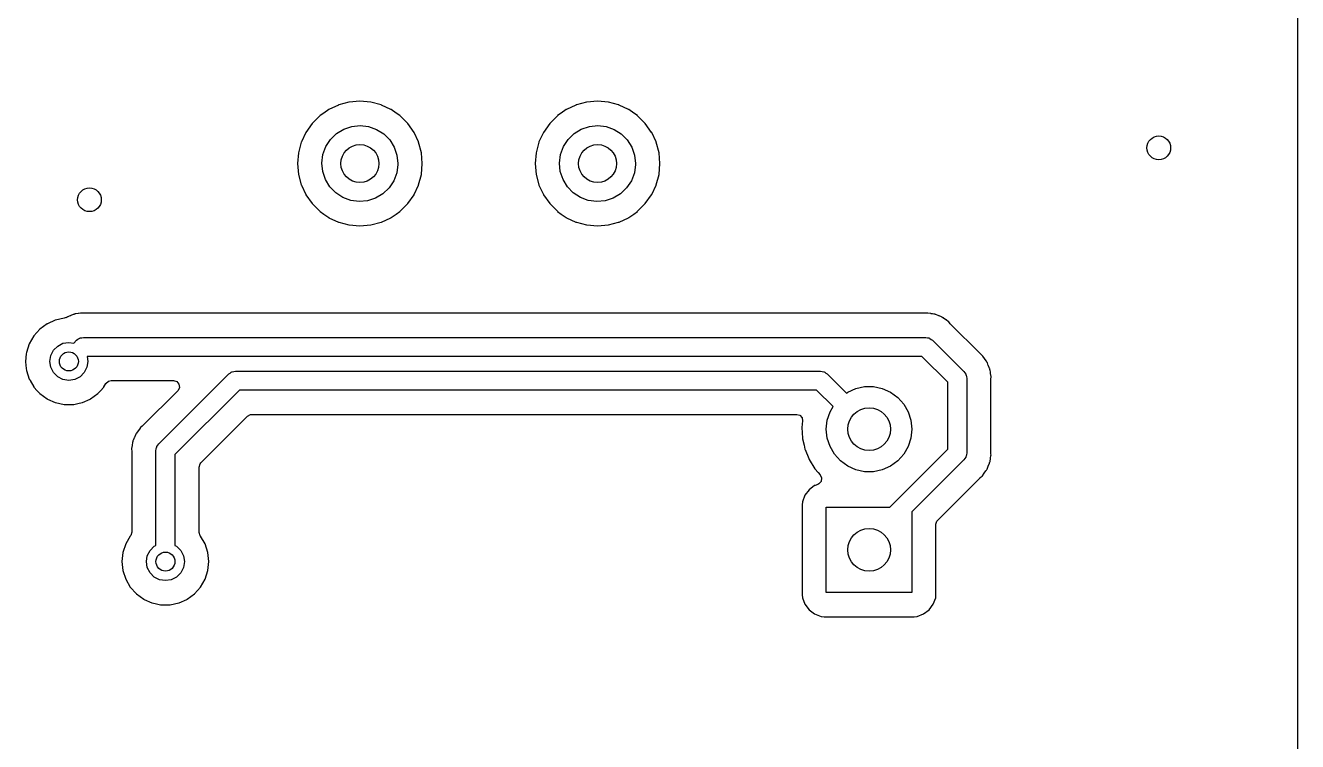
# Model space of a CAD drawing. Extents: x 83 to 134, y -229 to -45.
# Drawn here: x 107.34 to 134.11, y -208.51 to -193.43 of the extents above; entities that cross this region are included whole.
import ezdxf

# ---------------------------------------------------------------- set-up
doc = ezdxf.new("R2010")
doc.units = 0
doc.layers.add('BLACK', color=7, linetype='CONTINUOUS')

msp = doc.modelspace()

# ---------------------------------------------------------------- linework, layer by layer
at = {"layer": 'BLACK', "linetype": 'CONTINUOUS'}
for p, q in [((134.112, -45.0845), (134.112, -229.236)), ((113.926, -195.11), (113.728, -195.202)), ((113.931, -195.108), (113.926, -195.11)), ((113.926, -195.11), (113.926, -195.11)), ((113.936, -195.106), (113.931, -195.108)), ((114.147, -195.05), (113.936, -195.106)), ((113.936, -195.106), (113.936, -195.106)), ((114.152, -195.048), (114.147, -195.05)), ((114.147, -195.05), (114.147, -195.05)), ((114.38, -195.029), (114.152, -195.048)), ((114.608, -195.048), (114.38, -195.029)), ((114.613, -195.05), (114.608, -195.048)), ((114.824, -195.106), (114.613, -195.05)), ((114.613, -195.05), (114.613, -195.05)), ((114.829, -195.108), (114.824, -195.106)), ((114.824, -195.106), (114.824, -195.106)), ((114.834, -195.11), (114.829, -195.108)), ((115.032, -195.202), (114.834, -195.11)), ((114.834, -195.11), (114.834, -195.11)), ((118.926, -195.11), (118.728, -195.202)), ((118.931, -195.108), (118.926, -195.11)), ((118.926, -195.11), (118.926, -195.11)), ((118.936, -195.106), (118.931, -195.108)), ((119.147, -195.05), (118.936, -195.106)), ((118.936, -195.106), (118.936, -195.106)), ((119.152, -195.048), (119.147, -195.05)), ((119.147, -195.05), (119.147, -195.05)), ((119.38, -195.029), (119.152, -195.048)), ((119.608, -195.048), (119.38, -195.029)), ((119.613, -195.05), (119.608, -195.048)), ((119.824, -195.106), (119.613, -195.05)), ((119.613, -195.05), (119.613, -195.05)), ((119.829, -195.108), (119.824, -195.106)), ((119.824, -195.106), (119.824, -195.106)), ((119.834, -195.11), (119.829, -195.108)), ((120.032, -195.202), (119.834, -195.11)), ((119.834, -195.11), (119.834, -195.11)), ((113.536, -195.336), (113.374, -195.498)), ((113.54, -195.333), (113.536, -195.336)), ((113.618, -195.278), (113.54, -195.333)), ((113.54, -195.333), (113.54, -195.333)), ((113.723, -195.204), (113.618, -195.278)), ((113.728, -195.202), (113.723, -195.204)), ((113.728, -195.202), (113.728, -195.202)), ((115.037, -195.204), (115.032, -195.202)), ((115.032, -195.202), (115.032, -195.202)), ((115.142, -195.278), (115.037, -195.204)), ((115.22, -195.333), (115.142, -195.278)), ((115.224, -195.336), (115.22, -195.333)), ((115.22, -195.333), (115.22, -195.333)), ((115.386, -195.498), (115.224, -195.336)), ((118.536, -195.336), (118.374, -195.498)), ((118.54, -195.333), (118.536, -195.336)), ((118.618, -195.278), (118.54, -195.333)), ((118.54, -195.333), (118.54, -195.333)), ((118.723, -195.204), (118.618, -195.278)), ((118.728, -195.202), (118.723, -195.204)), ((118.728, -195.202), (118.728, -195.202)), ((120.037, -195.204), (120.032, -195.202)), ((120.032, -195.202), (120.032, -195.202)), ((120.142, -195.278), (120.037, -195.204)), ((120.22, -195.333), (120.142, -195.278)), ((120.224, -195.336), (120.22, -195.333)), ((120.22, -195.333), (120.22, -195.333)), ((120.386, -195.498), (120.224, -195.336)), ((113.24, -195.69), (113.148, -195.888)), ((113.242, -195.685), (113.24, -195.69)), ((113.24, -195.69), (113.24, -195.69)), ((113.374, -195.498), (113.242, -195.685)), ((113.887, -195.712), (114.039, -195.618)), ((114.039, -195.618), (114.208, -195.561)), ((114.208, -195.561), (114.386, -195.542)), ((114.386, -195.542), (114.563, -195.563)), ((114.563, -195.563), (114.731, -195.623)), ((114.731, -195.623), (114.881, -195.719)), ((115.518, -195.685), (115.386, -195.498)), ((115.52, -195.69), (115.518, -195.685)), ((115.612, -195.888), (115.52, -195.69)), ((115.52, -195.69), (115.52, -195.69)), ((118.24, -195.69), (118.148, -195.888)), ((118.242, -195.685), (118.24, -195.69)), ((118.24, -195.69), (118.24, -195.69)), ((118.374, -195.498), (118.242, -195.685)), ((118.887, -195.712), (119.039, -195.618)), ((119.039, -195.618), (119.208, -195.561)), ((119.208, -195.561), (119.386, -195.542)), ((119.386, -195.542), (119.563, -195.563)), ((119.563, -195.563), (119.731, -195.623)), ((119.731, -195.623), (119.881, -195.719)), ((120.518, -195.685), (120.386, -195.498)), ((120.52, -195.69), (120.518, -195.685)), ((120.612, -195.888), (120.52, -195.69)), ((120.52, -195.69), (120.52, -195.69)), ((113.146, -195.893), (113.086, -196.114)), ((113.148, -195.888), (113.146, -195.893)), ((113.663, -195.986), (113.76, -195.836)), ((113.76, -195.836), (113.887, -195.712)), ((114.881, -195.719), (115.007, -195.845)), ((115.007, -195.845), (115.101, -195.996)), ((115.614, -195.893), (115.612, -195.888)), ((115.674, -196.114), (115.614, -195.893)), ((118.146, -195.893), (118.086, -196.114)), ((118.148, -195.888), (118.146, -195.893)), ((118.663, -195.986), (118.76, -195.836)), ((118.76, -195.836), (118.887, -195.712)), ((119.881, -195.719), (120.007, -195.845)), ((120.007, -195.845), (120.101, -195.996)), ((120.614, -195.893), (120.612, -195.888)), ((120.674, -196.114), (120.614, -195.893)), ((113.086, -196.114), (113.067, -196.342)), ((113.58, -196.331), (113.602, -196.154)), ((113.602, -196.154), (113.663, -195.986)), ((115.101, -195.996), (115.16, -196.165)), ((115.16, -196.165), (115.18, -196.342)), ((115.693, -196.342), (115.674, -196.114)), ((118.086, -196.114), (118.067, -196.342)), ((118.58, -196.331), (118.602, -196.154)), ((118.602, -196.154), (118.663, -195.986)), ((120.101, -195.996), (120.16, -196.165)), ((120.16, -196.165), (120.18, -196.342)), ((120.693, -196.342), (120.674, -196.114)), ((113.067, -196.342), (113.086, -196.57)), ((113.597, -196.508), (113.58, -196.331)), ((115.18, -196.364), (115.155, -196.541)), ((115.18, -196.342), (115.18, -196.364)), ((115.674, -196.57), (115.693, -196.342)), ((118.067, -196.342), (118.086, -196.57)), ((118.597, -196.508), (118.58, -196.331)), ((120.18, -196.364), (120.155, -196.541)), ((120.18, -196.342), (120.18, -196.364)), ((120.674, -196.57), (120.693, -196.342)), ((113.086, -196.57), (113.146, -196.791)), ((113.654, -196.678), (113.597, -196.508)), ((113.746, -196.83), (113.654, -196.678)), ((115.092, -196.708), (114.993, -196.856)), ((115.155, -196.541), (115.092, -196.708)), ((115.614, -196.791), (115.674, -196.57)), ((118.086, -196.57), (118.146, -196.791)), ((118.654, -196.678), (118.597, -196.508)), ((118.746, -196.83), (118.654, -196.678)), ((120.092, -196.708), (119.993, -196.856)), ((120.155, -196.541), (120.092, -196.708)), ((120.614, -196.791), (120.674, -196.57)), ((113.146, -196.791), (113.148, -196.796)), ((113.148, -196.796), (113.148, -196.796)), ((113.148, -196.796), (113.24, -196.994)), ((113.24, -196.994), (113.24, -196.994)), ((113.24, -196.994), (113.242, -196.999)), ((113.242, -196.999), (113.374, -197.186)), ((113.87, -196.958), (113.746, -196.83)), ((114.019, -197.056), (113.87, -196.958)), ((114.864, -196.979), (114.71, -197.071)), ((114.993, -196.856), (114.864, -196.979)), ((115.386, -197.186), (115.518, -196.999)), ((115.518, -196.999), (115.52, -196.994)), ((115.52, -196.994), (115.612, -196.796)), ((115.52, -196.994), (115.52, -196.994)), ((115.612, -196.796), (115.614, -196.791)), ((115.612, -196.796), (115.612, -196.796)), ((118.146, -196.791), (118.148, -196.796)), ((118.148, -196.796), (118.148, -196.796)), ((118.148, -196.796), (118.24, -196.994)), ((118.24, -196.994), (118.24, -196.994)), ((118.24, -196.994), (118.242, -196.999)), ((118.242, -196.999), (118.374, -197.186)), ((118.87, -196.958), (118.746, -196.83)), ((119.019, -197.056), (118.87, -196.958)), ((119.864, -196.979), (119.71, -197.071)), ((119.993, -196.856), (119.864, -196.979)), ((120.386, -197.186), (120.518, -196.999)), ((120.518, -196.999), (120.52, -196.994)), ((120.52, -196.994), (120.612, -196.796)), ((120.52, -196.994), (120.52, -196.994)), ((120.612, -196.796), (120.614, -196.791)), ((120.612, -196.796), (120.612, -196.796)), ((113.374, -197.186), (113.536, -197.348)), ((114.186, -197.118), (114.019, -197.056)), ((114.363, -197.142), (114.186, -197.118)), ((114.541, -197.126), (114.363, -197.142)), ((114.71, -197.071), (114.541, -197.126)), ((115.224, -197.348), (115.386, -197.186)), ((118.374, -197.186), (118.536, -197.348)), ((119.186, -197.118), (119.019, -197.056)), ((119.363, -197.142), (119.186, -197.118)), ((119.541, -197.126), (119.363, -197.142)), ((119.71, -197.071), (119.541, -197.126)), ((120.224, -197.348), (120.386, -197.186)), ((113.536, -197.348), (113.54, -197.351)), ((113.54, -197.351), (113.54, -197.351)), ((113.54, -197.351), (113.618, -197.406)), ((113.618, -197.406), (113.723, -197.48)), ((113.723, -197.48), (113.728, -197.482)), ((113.728, -197.482), (113.728, -197.482)), ((113.728, -197.482), (113.926, -197.574)), ((114.834, -197.574), (115.032, -197.482)), ((115.032, -197.482), (115.037, -197.48)), ((115.032, -197.482), (115.032, -197.482)), ((115.037, -197.48), (115.142, -197.406)), ((115.142, -197.406), (115.22, -197.351)), ((115.22, -197.351), (115.224, -197.348)), ((115.22, -197.351), (115.22, -197.351)), ((118.536, -197.348), (118.54, -197.351)), ((118.54, -197.351), (118.54, -197.351)), ((118.54, -197.351), (118.618, -197.406)), ((118.618, -197.406), (118.723, -197.48)), ((118.723, -197.48), (118.728, -197.482)), ((118.728, -197.482), (118.728, -197.482)), ((118.728, -197.482), (118.926, -197.574)), ((119.834, -197.574), (120.032, -197.482)), ((120.032, -197.482), (120.037, -197.48)), ((120.032, -197.482), (120.032, -197.482)), ((120.037, -197.48), (120.142, -197.406)), ((120.142, -197.406), (120.22, -197.351)), ((120.22, -197.351), (120.224, -197.348)), ((120.22, -197.351), (120.22, -197.351)), ((113.926, -197.574), (113.931, -197.576)), ((113.931, -197.576), (113.936, -197.578)), ((113.936, -197.578), (113.936, -197.578)), ((113.936, -197.578), (114.147, -197.634)), ((114.147, -197.634), (114.147, -197.634)), ((114.147, -197.634), (114.152, -197.636)), ((114.152, -197.636), (114.38, -197.655)), ((114.38, -197.655), (114.608, -197.636)), ((114.608, -197.636), (114.613, -197.634)), ((114.613, -197.634), (114.824, -197.578)), ((114.613, -197.634), (114.613, -197.634)), ((114.824, -197.578), (114.829, -197.576)), ((114.824, -197.578), (114.824, -197.578)), ((114.829, -197.576), (114.834, -197.574)), ((118.926, -197.574), (118.931, -197.576)), ((118.931, -197.576), (118.936, -197.578)), ((118.936, -197.578), (118.936, -197.578)), ((118.936, -197.578), (119.147, -197.634)), ((119.147, -197.634), (119.147, -197.634)), ((119.147, -197.634), (119.152, -197.636)), ((119.152, -197.636), (119.38, -197.655)), ((119.38, -197.655), (119.608, -197.636)), ((119.608, -197.636), (119.613, -197.634)), ((119.613, -197.634), (119.824, -197.578)), ((119.613, -197.634), (119.613, -197.634)), ((119.824, -197.578), (119.829, -197.576)), ((119.824, -197.578), (119.824, -197.578)), ((119.829, -197.576), (119.834, -197.574)), ((107.966, -199.641), (107.804, -199.714)), ((107.973, -199.639), (107.966, -199.641)), ((107.966, -199.641), (107.966, -199.641)), ((108.159, -199.599), (107.973, -199.639)), ((108.196, -199.587), (108.159, -199.599)), ((108.159, -199.599), (108.159, -199.599)), ((108.159, -199.599), (108.159, -199.599)), ((108.159, -199.599), (108.159, -199.599)), ((108.203, -199.586), (108.196, -199.588)), ((108.196, -199.588), (108.196, -199.587)), ((108.22, -199.576), (108.203, -199.586)), ((108.223, -199.575), (108.22, -199.576)), ((108.229, -199.57), (108.223, -199.575)), ((108.281, -199.551), (108.229, -199.57)), ((108.289, -199.548), (108.281, -199.551)), ((108.295, -199.545), (108.289, -199.548)), ((108.346, -199.523), (108.295, -199.545)), ((108.353, -199.52), (108.346, -199.523)), ((108.346, -199.523), (108.346, -199.523)), ((108.361, -199.518), (108.353, -199.52)), ((108.363, -199.517), (108.361, -199.518)), ((108.38, -199.513), (108.363, -199.517)), ((108.382, -199.512), (108.38, -199.513)), ((108.389, -199.51), (108.382, -199.512)), ((108.453, -199.502), (108.389, -199.51)), ((108.459, -199.501), (108.453, -199.502)), ((108.498, -199.494), (108.459, -199.501)), ((108.515, -199.491), (108.498, -199.494)), ((108.522, -199.49), (108.515, -199.491)), ((108.515, -199.491), (108.515, -199.491)), ((108.53, -199.491), (108.522, -199.49)), ((108.58, -199.494), (108.53, -199.491)), ((108.53, -199.491), (108.53, -199.491)), ((108.589, -199.494), (108.58, -199.494)), ((126.264, -199.494), (108.589, -199.494)), ((126.271, -199.494), (126.264, -199.494)), ((126.326, -199.491), (126.271, -199.494)), ((126.334, -199.491), (126.326, -199.491)), ((126.326, -199.491), (126.326, -199.491)), ((126.396, -199.502), (126.334, -199.491)), ((126.403, -199.503), (126.396, -199.502)), ((126.429, -199.507), (126.403, -199.503)), ((126.459, -199.511), (126.429, -199.507)), ((126.466, -199.512), (126.459, -199.511)), ((126.459, -199.511), (126.459, -199.511)), ((126.473, -199.514), (126.466, -199.512)), ((126.476, -199.515), (126.473, -199.514)), ((126.492, -199.52), (126.476, -199.515)), ((126.495, -199.52), (126.492, -199.52)), ((126.502, -199.522), (126.495, -199.52)), ((126.56, -199.548), (126.502, -199.522)), ((126.567, -199.551), (126.56, -199.548)), ((126.619, -199.571), (126.567, -199.551)), ((126.626, -199.574), (126.619, -199.571)), ((126.619, -199.571), (126.619, -199.571)), ((126.632, -199.578), (126.626, -199.574)), ((126.635, -199.579), (126.632, -199.578)), ((126.649, -199.588), (126.635, -199.579)), ((126.652, -199.589), (126.649, -199.588)), ((126.659, -199.592), (126.652, -199.589)), ((126.664, -199.597), (126.659, -199.592)), ((126.709, -199.632), (126.664, -199.597)), ((126.714, -199.636), (126.709, -199.632)), ((126.766, -199.672), (126.714, -199.636)), ((126.771, -199.678), (126.766, -199.672)), ((126.804, -199.716), (126.771, -199.678)), ((126.771, -199.678), (126.771, -199.678)), ((107.516, -199.971), (107.42, -200.136)), ((107.644, -199.829), (107.516, -199.971)), ((107.798, -199.716), (107.644, -199.829)), ((107.804, -199.714), (107.798, -199.716)), ((107.804, -199.714), (107.804, -199.714)), ((126.81, -199.722), (126.804, -199.716)), ((127.433, -200.345), (126.81, -199.722)), ((107.42, -200.136), (107.361, -200.318)), ((107.931, -200.272), (108.02, -200.184)), ((108.02, -200.184), (108.131, -200.127)), ((108.131, -200.127), (108.255, -200.108)), ((108.255, -200.108), (108.356, -200.124)), ((108.356, -200.124), (108.418, -200.061)), ((108.418, -200.061), (108.447, -200.043)), ((108.447, -200.043), (108.473, -200.023)), ((108.473, -200.023), (108.484, -200.02)), ((108.484, -200.02), (108.494, -200.014)), ((108.494, -200.014), (108.527, -200.01)), ((108.527, -200.01), (108.56, -200.003)), ((108.56, -200.003), (126.289, -200.003)), ((126.289, -200.003), (126.322, -200.01)), ((126.322, -200.01), (126.355, -200.014)), ((126.355, -200.014), (126.365, -200.02)), ((126.365, -200.02), (126.376, -200.023)), ((126.376, -200.023), (126.402, -200.044)), ((126.402, -200.044), (126.43, -200.061)), ((126.43, -200.061), (127.091, -200.722)), ((107.358, -200.35), (107.341, -200.508)), ((107.341, -200.508), (107.342, -200.514)), ((107.342, -200.514), (107.357, -200.657)), ((107.361, -200.324), (107.358, -200.35)), ((107.361, -200.318), (107.361, -200.324)), ((107.361, -200.324), (107.361, -200.324)), ((107.855, -200.508), (107.874, -200.384)), ((107.874, -200.631), (107.855, -200.508)), ((107.874, -200.384), (107.931, -200.272)), ((108.655, -200.508), (108.635, -200.631)), ((108.642, -200.403), (108.639, -200.406)), ((108.639, -200.406), (108.655, -200.508)), ((126.206, -200.403), (108.642, -200.403)), ((126.749, -200.946), (126.206, -200.403)), ((127.438, -200.35), (127.433, -200.345)), ((127.485, -200.391), (127.438, -200.35)), ((127.489, -200.397), (127.485, -200.391)), ((127.521, -200.444), (127.489, -200.397)), ((127.489, -200.397), (127.489, -200.397)), ((127.525, -200.449), (127.521, -200.444)), ((127.559, -200.494), (127.525, -200.449)), ((127.564, -200.5), (127.559, -200.494)), ((127.559, -200.494), (127.559, -200.494)), ((127.567, -200.507), (127.564, -200.5)), ((127.568, -200.509), (127.567, -200.507)), ((127.576, -200.524), (127.568, -200.509)), ((107.357, -200.657), (107.361, -200.698)), ((107.361, -200.698), (107.42, -200.879)), ((107.931, -200.743), (107.874, -200.631)), ((108.02, -200.831), (107.931, -200.743)), ((108.578, -200.743), (108.49, -200.831)), ((108.635, -200.631), (108.578, -200.743)), ((110.145, -202.246), (111.619, -200.772)), ((111.619, -200.772), (111.647, -200.755)), ((111.647, -200.755), (111.673, -200.734)), ((111.673, -200.734), (111.684, -200.731)), ((111.684, -200.731), (111.694, -200.725)), ((111.694, -200.725), (111.727, -200.721)), ((111.727, -200.721), (111.76, -200.714)), ((111.76, -200.714), (124.074, -200.714)), ((124.074, -200.714), (124.107, -200.721)), ((124.107, -200.721), (124.14, -200.725)), ((124.14, -200.725), (124.15, -200.731)), ((124.15, -200.731), (124.161, -200.734)), ((124.161, -200.734), (124.187, -200.755)), ((124.187, -200.755), (124.215, -200.773)), ((124.215, -200.773), (124.618, -201.175)), ((127.091, -200.722), (127.109, -200.75)), ((127.109, -200.75), (127.129, -200.776)), ((127.129, -200.776), (127.132, -200.788)), ((127.577, -200.526), (127.576, -200.524)), ((127.582, -200.533), (127.577, -200.526)), ((127.584, -200.54), (127.582, -200.533)), ((127.604, -200.592), (127.584, -200.54)), ((127.584, -200.54), (127.584, -200.54)), ((127.607, -200.598), (127.604, -200.592)), ((127.632, -200.657), (127.607, -200.598)), ((127.634, -200.664), (127.632, -200.657)), ((127.635, -200.667), (127.634, -200.664)), ((127.639, -200.683), (127.635, -200.667)), ((127.64, -200.686), (127.639, -200.683)), ((127.642, -200.693), (127.64, -200.686)), ((127.648, -200.737), (127.642, -200.693)), ((127.65, -200.756), (127.648, -200.737)), ((127.651, -200.763), (127.65, -200.756)), ((127.662, -200.826), (127.651, -200.763)), ((107.42, -200.879), (107.424, -200.885)), ((107.424, -200.885), (107.424, -200.885)), ((107.424, -200.885), (107.439, -200.911)), ((107.439, -200.911), (107.516, -201.045)), ((107.516, -201.045), (107.52, -201.049)), ((107.52, -201.049), (107.52, -201.049)), ((107.52, -201.049), (107.589, -201.126)), ((108.131, -200.888), (108.02, -200.831)), ((108.255, -200.908), (108.131, -200.888)), ((108.378, -200.888), (108.255, -200.908)), ((108.49, -200.831), (108.378, -200.888)), ((108.92, -201.126), (108.989, -201.049)), ((108.989, -201.049), (108.994, -201.045)), ((108.989, -201.049), (108.989, -201.049)), ((108.994, -201.045), (109.034, -200.974)), ((109.034, -200.974), (109.086, -200.925)), ((109.086, -200.925), (109.144, -200.911)), ((109.144, -200.911), (110.457, -200.911)), ((110.457, -200.911), (110.525, -200.931)), ((110.525, -200.931), (110.571, -200.985)), ((110.571, -200.985), (110.581, -201.055)), ((124.817, -201.079), (125.001, -201.04)), ((125.001, -201.04), (125.189, -201.04)), ((125.189, -201.04), (125.373, -201.079)), ((126.749, -202.355), (126.749, -200.946)), ((127.132, -200.788), (127.138, -200.797)), ((127.138, -200.797), (127.142, -200.831)), ((127.142, -200.831), (127.149, -200.863)), ((127.149, -200.863), (127.149, -202.438)), ((127.658, -200.884), (127.661, -200.833)), ((127.658, -200.892), (127.658, -200.884)), ((127.658, -202.413), (127.658, -200.892)), ((127.661, -200.833), (127.662, -200.826)), ((127.661, -200.833), (127.661, -200.833)), ((107.589, -201.126), (107.644, -201.186)), ((107.644, -201.186), (107.798, -201.299)), ((107.798, -201.299), (107.804, -201.301)), ((107.804, -201.301), (107.804, -201.301)), ((107.804, -201.301), (107.966, -201.374)), ((108.543, -201.374), (108.706, -201.301)), ((108.706, -201.301), (108.712, -201.299)), ((108.706, -201.301), (108.706, -201.301)), ((108.712, -201.299), (108.866, -201.186)), ((108.866, -201.186), (108.92, -201.126)), ((110.546, -201.126), (109.806, -201.866)), ((111.843, -201.114), (110.487, -202.47)), ((110.552, -201.12), (110.546, -201.126)), ((110.581, -201.055), (110.552, -201.12)), ((123.991, -201.114), (111.843, -201.114)), ((124.336, -201.459), (123.991, -201.114)), ((124.618, -201.175), (124.645, -201.156)), ((124.645, -201.156), (124.817, -201.079)), ((125.373, -201.079), (125.545, -201.156)), ((125.545, -201.156), (125.697, -201.266)), ((125.697, -201.266), (125.823, -201.406)), ((107.966, -201.374), (107.973, -201.376)), ((107.973, -201.376), (108.066, -201.396)), ((108.066, -201.396), (108.153, -201.415)), ((108.153, -201.415), (108.153, -201.415)), ((108.153, -201.415), (108.159, -201.416)), ((108.159, -201.416), (108.35, -201.416)), ((108.35, -201.416), (108.357, -201.415)), ((108.357, -201.415), (108.444, -201.396)), ((108.357, -201.415), (108.357, -201.415)), ((108.444, -201.396), (108.537, -201.376)), ((108.537, -201.376), (108.543, -201.374)), ((124.215, -201.748), (124.273, -201.569)), ((124.273, -201.569), (124.336, -201.459)), ((125.823, -201.406), (125.917, -201.569)), ((125.917, -201.569), (125.975, -201.748)), ((111.032, -202.644), (112.017, -201.659)), ((112.017, -201.659), (112.079, -201.625)), ((112.079, -201.625), (112.106, -201.623)), ((112.106, -201.623), (123.572, -201.623)), ((123.572, -201.623), (123.64, -201.643)), ((123.64, -201.643), (123.686, -201.696)), ((123.697, -201.762), (123.682, -201.9)), ((123.686, -201.696), (123.697, -201.762)), ((124.195, -201.935), (124.215, -201.748)), ((125.975, -201.748), (125.995, -201.935)), ((109.632, -202.116), (109.606, -202.174)), ((109.635, -202.109), (109.632, -202.116)), ((109.655, -202.057), (109.635, -202.109)), ((109.658, -202.05), (109.655, -202.057)), ((109.655, -202.057), (109.655, -202.057)), ((109.662, -202.044), (109.658, -202.05)), ((109.663, -202.041), (109.662, -202.044)), ((109.672, -202.027), (109.663, -202.041)), ((109.673, -202.024), (109.672, -202.027)), ((109.676, -202.017), (109.673, -202.024)), ((109.716, -201.967), (109.676, -202.017)), ((109.72, -201.962), (109.716, -201.967)), ((109.752, -201.916), (109.72, -201.962)), ((109.756, -201.91), (109.752, -201.916)), ((109.8, -201.872), (109.756, -201.91)), ((109.806, -201.866), (109.8, -201.872)), ((123.682, -201.9), (123.682, -201.906)), ((123.682, -201.906), (123.682, -201.906)), ((123.682, -201.906), (123.688, -202.004)), ((123.688, -202.004), (123.695, -202.132)), ((124.215, -202.122), (124.195, -201.935)), ((125.995, -201.935), (125.975, -202.122)), ((109.586, -202.28), (109.575, -202.342)), ((109.575, -202.342), (109.575, -202.35)), ((109.575, -202.35), (109.575, -202.35)), ((109.575, -202.35), (109.578, -202.405)), ((109.587, -202.273), (109.586, -202.28)), ((109.595, -202.217), (109.587, -202.273)), ((109.596, -202.21), (109.595, -202.217)), ((109.595, -202.217), (109.595, -202.217)), ((109.598, -202.203), (109.596, -202.21)), ((109.599, -202.2), (109.598, -202.203)), ((109.604, -202.184), (109.599, -202.2)), ((109.606, -202.174), (109.604, -202.181)), ((109.604, -202.181), (109.604, -202.184)), ((110.087, -202.387), (110.094, -202.354)), ((110.087, -204.383), (110.087, -202.387)), ((110.094, -202.354), (110.098, -202.321)), ((110.098, -202.321), (110.104, -202.311)), ((110.104, -202.311), (110.107, -202.3)), ((110.107, -202.3), (110.128, -202.274)), ((110.128, -202.274), (110.145, -202.246)), ((123.695, -202.132), (123.697, -202.137)), ((123.697, -202.137), (123.697, -202.137)), ((123.697, -202.137), (123.727, -202.273)), ((123.727, -202.273), (123.746, -202.358)), ((123.746, -202.358), (123.748, -202.362)), ((123.748, -202.362), (123.748, -202.362)), ((123.748, -202.362), (123.825, -202.552)), ((124.273, -202.301), (124.215, -202.122)), ((124.367, -202.464), (124.273, -202.301)), ((125.529, -203.575), (126.749, -202.355)), ((125.917, -202.301), (125.823, -202.464)), ((125.975, -202.122), (125.917, -202.301)), ((109.578, -202.405), (109.578, -202.412)), ((109.578, -202.412), (109.578, -204.105)), ((110.487, -202.47), (110.487, -204.383)), ((111.015, -202.665), (111.032, -202.644)), ((123.825, -202.552), (123.833, -202.572)), ((123.833, -202.572), (123.955, -202.77)), ((124.493, -202.604), (124.367, -202.464)), ((124.645, -202.714), (124.493, -202.604)), ((125.697, -202.604), (125.545, -202.714)), ((125.823, -202.464), (125.697, -202.604)), ((127.04, -202.63), (125.995, -203.675)), ((127.091, -202.579), (127.04, -202.63)), ((127.108, -202.551), (127.091, -202.579)), ((127.129, -202.525), (127.108, -202.551)), ((127.132, -202.514), (127.129, -202.525)), ((127.138, -202.504), (127.132, -202.514)), ((127.142, -202.471), (127.138, -202.504)), ((127.149, -202.438), (127.142, -202.471)), ((127.627, -202.658), (127.63, -202.651)), ((127.63, -202.651), (127.632, -202.644)), ((127.632, -202.641), (127.637, -202.625)), ((127.632, -202.644), (127.632, -202.641)), ((127.637, -202.625), (127.638, -202.623)), ((127.638, -202.623), (127.64, -202.615)), ((127.64, -202.615), (127.649, -202.552)), ((127.649, -202.552), (127.65, -202.546)), ((127.65, -202.546), (127.66, -202.49)), ((127.658, -202.421), (127.658, -202.413)), ((127.66, -202.455), (127.658, -202.421)), ((127.661, -202.483), (127.66, -202.455)), ((127.66, -202.49), (127.661, -202.483)), ((110.995, -202.733), (111.015, -202.665)), ((110.995, -204.105), (110.995, -202.733)), ((123.955, -202.77), (124.021, -202.847)), ((124.021, -202.847), (124.066, -202.899)), ((124.066, -202.899), (124.096, -202.963)), ((124.817, -202.791), (124.645, -202.714)), ((125.001, -202.83), (124.817, -202.791)), ((125.189, -202.83), (125.001, -202.83)), ((125.373, -202.791), (125.189, -202.83)), ((125.545, -202.714), (125.373, -202.791)), ((127.436, -202.954), (127.474, -202.921)), ((127.474, -202.921), (127.48, -202.916)), ((127.48, -202.916), (127.516, -202.863)), ((127.516, -202.863), (127.52, -202.858)), ((127.52, -202.858), (127.555, -202.814)), ((127.555, -202.814), (127.56, -202.808)), ((127.56, -202.808), (127.563, -202.801)), ((127.563, -202.801), (127.564, -202.799)), ((127.564, -202.799), (127.573, -202.784)), ((127.573, -202.784), (127.574, -202.781)), ((127.574, -202.781), (127.578, -202.775)), ((127.578, -202.775), (127.601, -202.716)), ((127.601, -202.716), (127.604, -202.71)), ((127.604, -202.71), (127.627, -202.658)), ((123.948, -203.124), (123.832, -203.212)), ((123.96, -203.12), (123.948, -203.124)), ((124.015, -203.099), (123.96, -203.12)), ((124.039, -203.087), (124.015, -203.099)), ((124.086, -203.034), (124.039, -203.087)), ((124.096, -202.963), (124.086, -203.034)), ((126.54, -203.849), (127.43, -202.959)), ((127.43, -202.959), (127.436, -202.954)), ((123.744, -203.328), (123.693, -203.465)), ((123.832, -203.212), (123.744, -203.328)), ((123.693, -203.465), (123.686, -203.527)), ((123.686, -203.527), (123.686, -205.423)), ((124.195, -205.375), (124.195, -203.575)), ((124.195, -203.575), (125.529, -203.575)), ((125.995, -203.675), (125.995, -205.375)), ((126.503, -203.938), (126.524, -203.87)), ((126.503, -205.423), (126.503, -203.938)), ((126.524, -203.87), (126.54, -203.849)), ((109.548, -204.187), (109.452, -204.352)), ((109.552, -204.182), (109.548, -204.187)), ((109.554, -204.179), (109.552, -204.182)), ((109.558, -204.173), (109.554, -204.179)), ((109.578, -204.105), (109.558, -204.173)), ((110.996, -204.112), (110.995, -204.105)), ((111.019, -204.179), (110.996, -204.112)), ((111.021, -204.182), (111.019, -204.179)), ((111.026, -204.187), (111.021, -204.182)), ((111.121, -204.352), (111.026, -204.187)), ((109.452, -204.352), (109.393, -204.534)), ((109.906, -204.6), (109.963, -204.489)), ((109.963, -204.489), (110.052, -204.4)), ((110.052, -204.4), (110.087, -204.383)), ((110.487, -204.383), (110.522, -204.4)), ((110.522, -204.4), (110.61, -204.489)), ((110.61, -204.489), (110.667, -204.6)), ((111.18, -204.534), (111.121, -204.352)), ((109.393, -204.534), (109.373, -204.724)), ((109.373, -204.724), (109.393, -204.914)), ((109.887, -204.724), (109.906, -204.6)), ((109.906, -204.848), (109.887, -204.724)), ((110.667, -204.6), (110.687, -204.724)), ((110.687, -204.724), (110.667, -204.848)), ((111.2, -204.724), (111.18, -204.534)), ((111.18, -204.914), (111.2, -204.724)), ((109.393, -204.914), (109.452, -205.096)), ((109.963, -204.959), (109.906, -204.848)), ((110.052, -205.048), (109.963, -204.959)), ((110.163, -205.104), (110.052, -205.048)), ((110.522, -205.048), (110.41, -205.104)), ((110.61, -204.959), (110.522, -205.048)), ((110.667, -204.848), (110.61, -204.959)), ((111.121, -205.096), (111.18, -204.914)), ((109.452, -205.096), (109.548, -205.261)), ((109.548, -205.261), (109.676, -205.403)), ((110.287, -205.124), (110.163, -205.104)), ((110.41, -205.104), (110.287, -205.124)), ((110.898, -205.403), (111.026, -205.261)), ((111.026, -205.261), (111.121, -205.096)), ((109.676, -205.403), (109.83, -205.515)), ((109.83, -205.515), (109.836, -205.518)), ((109.836, -205.518), (109.836, -205.518)), ((109.836, -205.518), (109.998, -205.59)), ((109.998, -205.59), (110.005, -205.593)), ((110.005, -205.593), (110.098, -205.613)), ((110.476, -205.613), (110.569, -205.593)), ((110.569, -205.593), (110.575, -205.59)), ((110.575, -205.59), (110.738, -205.518)), ((110.738, -205.518), (110.744, -205.515)), ((110.738, -205.518), (110.738, -205.518)), ((110.744, -205.515), (110.898, -205.403)), ((123.686, -205.423), (123.693, -205.485)), ((123.693, -205.485), (123.744, -205.622)), ((125.995, -205.375), (124.195, -205.375)), ((126.446, -205.622), (126.497, -205.485)), ((126.497, -205.485), (126.503, -205.423)), ((110.098, -205.613), (110.185, -205.631)), ((110.185, -205.631), (110.185, -205.631)), ((110.185, -205.631), (110.191, -205.632)), ((110.191, -205.632), (110.382, -205.632)), ((110.382, -205.632), (110.389, -205.631)), ((110.389, -205.631), (110.476, -205.613)), ((110.389, -205.631), (110.389, -205.631)), ((123.744, -205.622), (123.832, -205.738)), ((123.832, -205.738), (123.948, -205.826)), ((123.948, -205.826), (124.085, -205.877)), ((126.105, -205.877), (126.242, -205.826)), ((126.242, -205.826), (126.358, -205.738)), ((126.358, -205.738), (126.446, -205.622)), ((124.085, -205.877), (124.147, -205.883)), ((124.147, -205.883), (126.043, -205.883)), ((126.043, -205.883), (126.105, -205.877))]:
    msp.add_line(p, q, dxfattribs=at)
at = {"layer": 'BLACK'}
for centre, radius in [((114.38, -196.342), 0.4), ((119.38, -196.342), 0.4), ((131.191, -196.012), 0.25), ((108.687, -197.104), 0.25), ((108.255, -200.508), 0.2), ((125.095, -201.935), 0.45), ((125.095, -204.475), 0.45), ((110.287, -204.724), 0.2)]:
    msp.add_circle(centre, radius, dxfattribs=at)

doc.saveas('drawing.dxf')
